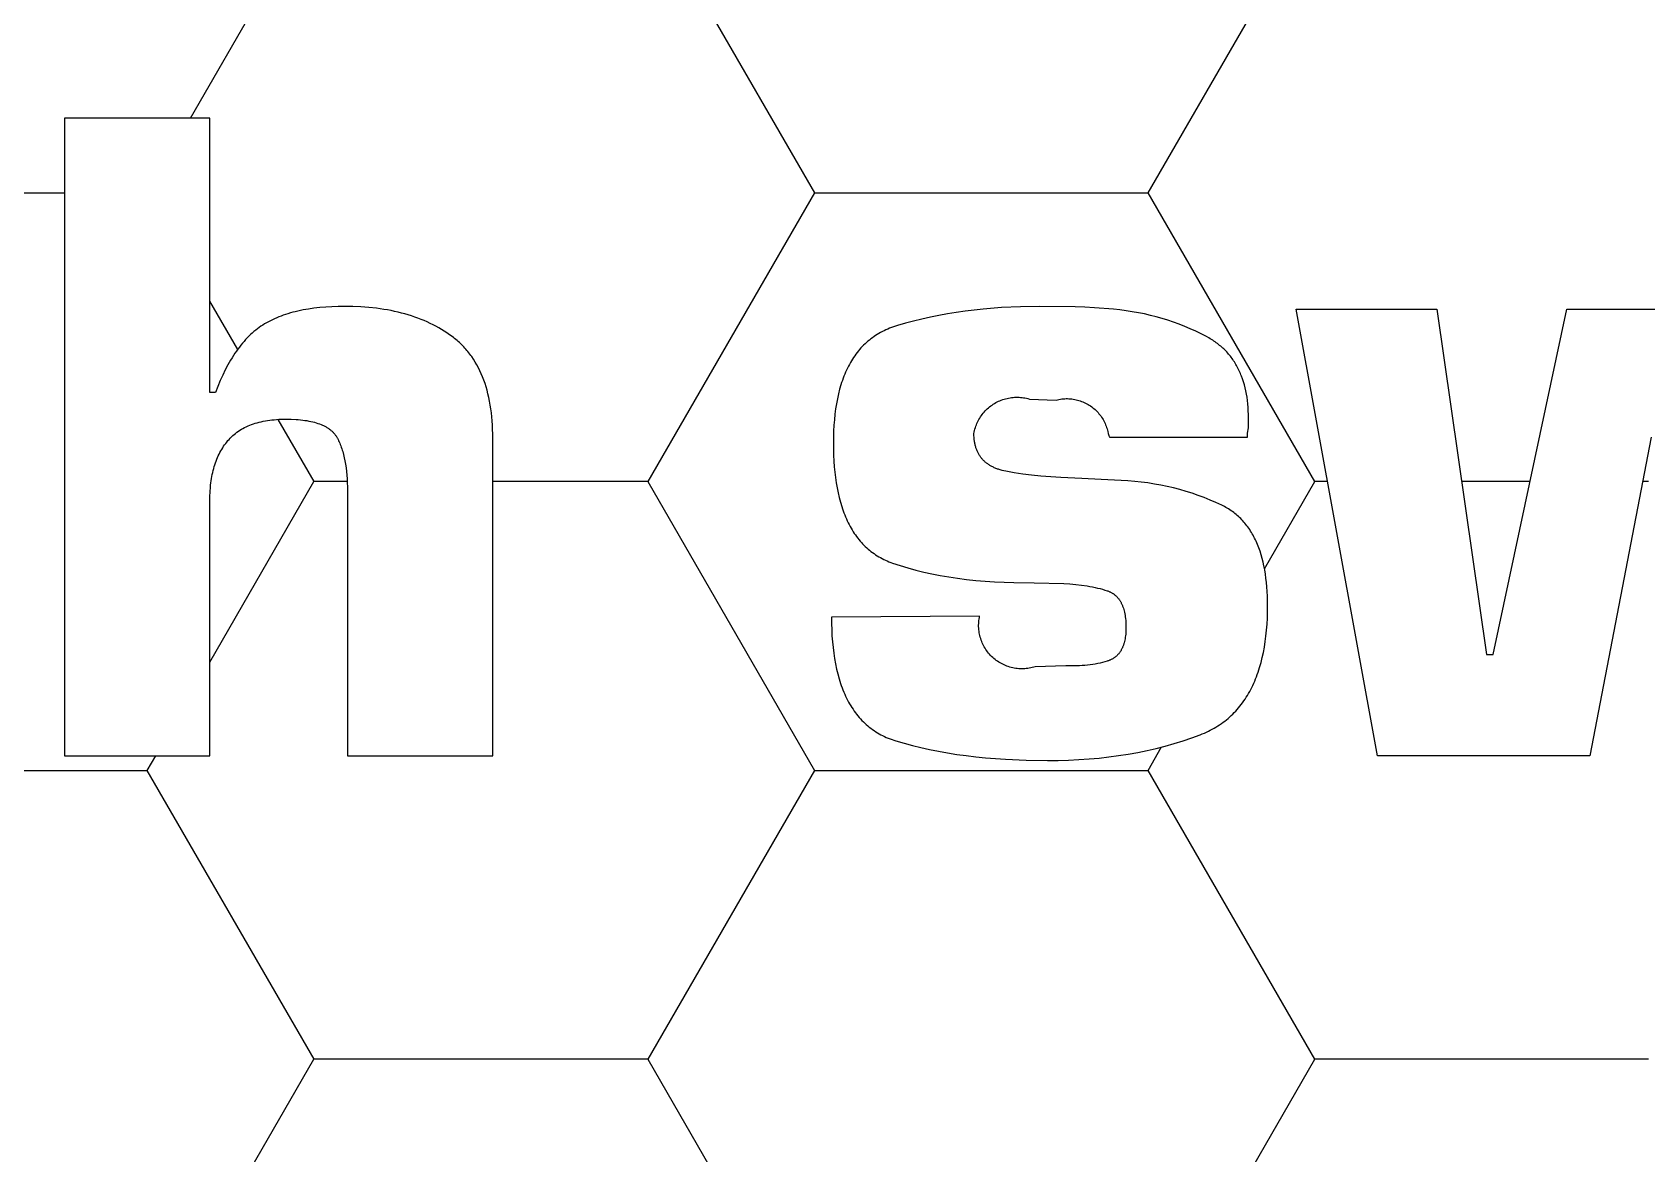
# Model space of a CAD drawing. Header units: millimetres. Extents: x 0 to 80, y 0 to 69.3.
# Drawn here: x 23.88 to 38.4, y 31.23 to 41.33 of the extents above; entities that cross this region are included whole.
import ezdxf

# ---------------------------------------------------------------- set-up
doc = ezdxf.new("R2010")
doc.units = ezdxf.units.MM
doc.header["$MEASUREMENT"] = 0
doc.layers.add('HEX_BACKGROUND', color=3, linetype='CONTINUOUS')
doc.layers.add('TEXT', color=5, linetype='CONTINUOUS')

msp = doc.modelspace()

# ---------------------------------------------------------------- linework, layer by layer
at = {"layer": 'HEX_BACKGROUND'}
for p, q in [((25.298, 40.553), (26.41, 42.48)), ((29.413, 42.48), (30.914, 39.88)), ((33.916, 39.88), (35.417, 42.48)), ((21.907, 39.88), (24.164, 39.88)), ((30.914, 39.88), (29.413, 37.28)), ((30.914, 39.88), (33.916, 39.88)), ((35.417, 37.28), (33.916, 39.88)), ((25.724, 38.47), (25.472, 38.906)), ((26.411, 37.28), (26.087, 37.84)), ((25.472, 35.655), (26.41, 37.28)), ((26.71, 37.28), (26.411, 37.28)), ((29.413, 37.28), (28.02, 37.28)), ((29.413, 37.28), (30.914, 34.68)), ((34.963, 36.494), (35.417, 37.28)), ((35.532, 37.28), (35.417, 37.28)), ((37.354, 37.28), (36.738, 37.28)), ((38.419, 37.28), (38.366, 37.28)), ((33.916, 34.68), (34.038, 34.892)), ((24.909, 34.68), (24.986, 34.813)), ((21.907, 34.68), (24.909, 34.68)), ((26.411, 32.08), (24.91, 34.68)), ((30.914, 34.68), (29.413, 32.08)), ((30.914, 34.68), (33.916, 34.68)), ((35.417, 32.08), (33.916, 34.68)), ((25.785, 30.997), (26.41, 32.08)), ((29.413, 32.08), (26.411, 32.08)), ((29.413, 32.08), (30.914, 29.48)), ((34.671, 30.787), (35.417, 32.08)), ((38.419, 32.08), (35.417, 32.08))]:
    msp.add_line(p, q, dxfattribs=at)
at = {"layer": 'TEXT'}
for p, q in [((25.472, 40.553), (24.164, 40.553)), ((24.164, 40.553), (24.164, 34.813)), ((25.472, 38.083), (25.472, 40.553)), ((26.176, 38.792), (26.155, 38.786)), ((26.198, 38.799), (26.176, 38.792)), ((26.22, 38.805), (26.198, 38.799)), ((26.242, 38.81), (26.22, 38.805)), ((26.265, 38.816), (26.242, 38.81)), ((26.312, 38.826), (26.265, 38.816)), ((26.36, 38.834), (26.312, 38.826)), ((26.41, 38.841), (26.36, 38.834)), ((26.462, 38.847), (26.41, 38.841)), ((26.516, 38.852), (26.462, 38.847)), ((26.571, 38.855), (26.516, 38.852)), ((26.627, 38.857), (26.571, 38.855)), ((26.686, 38.858), (26.627, 38.857)), ((26.76, 38.857), (26.686, 38.858)), ((26.833, 38.854), (26.76, 38.857)), ((26.903, 38.848), (26.833, 38.854)), ((26.972, 38.841), (26.903, 38.848)), ((27.039, 38.831), (26.972, 38.841)), ((27.072, 38.826), (27.039, 38.831)), ((27.104, 38.82), (27.072, 38.826)), ((27.136, 38.813), (27.104, 38.82)), ((27.168, 38.806), (27.136, 38.813)), ((27.198, 38.798), (27.168, 38.806)), ((27.229, 38.79), (27.198, 38.798)), ((27.259, 38.781), (27.229, 38.79)), ((32.111, 38.791), (32.033, 38.776)), ((32.19, 38.803), (32.111, 38.791)), ((32.269, 38.815), (32.19, 38.803)), ((32.35, 38.825), (32.269, 38.815)), ((32.431, 38.834), (32.35, 38.825)), ((32.598, 38.847), (32.431, 38.834)), ((32.768, 38.855), (32.598, 38.847)), ((32.943, 38.858), (32.768, 38.855)), ((33.261, 38.853), (32.943, 38.858)), ((33.347, 38.851), (33.261, 38.853)), ((33.433, 38.846), (33.347, 38.851)), ((33.605, 38.832), (33.433, 38.846)), ((33.662, 38.826), (33.605, 38.832)), ((33.718, 38.819), (33.662, 38.826)), ((33.774, 38.81), (33.718, 38.819)), ((33.829, 38.8), (33.774, 38.81)), ((33.883, 38.79), (33.829, 38.8)), ((33.937, 38.777), (33.883, 38.79)), ((35.981, 34.813), (35.249, 38.832)), ((35.249, 38.832), (36.514, 38.832)), ((36.514, 38.832), (36.962, 35.725)), ((37.022, 35.725), (37.685, 38.832)), ((37.685, 38.832), (39.217, 38.832)), ((25.886, 38.644), (25.87, 38.631)), ((25.901, 38.656), (25.886, 38.644)), ((25.917, 38.668), (25.901, 38.656)), ((25.933, 38.679), (25.917, 38.668)), ((25.95, 38.69), (25.933, 38.679)), ((25.966, 38.7), (25.95, 38.69)), ((25.983, 38.71), (25.966, 38.7)), ((26.001, 38.72), (25.983, 38.71)), ((26.019, 38.729), (26.001, 38.72)), ((26.037, 38.738), (26.019, 38.729)), ((26.056, 38.747), (26.037, 38.738)), ((26.075, 38.755), (26.056, 38.747)), ((26.094, 38.763), (26.075, 38.755)), ((26.114, 38.771), (26.094, 38.763)), ((26.134, 38.778), (26.114, 38.771)), ((26.155, 38.786), (26.134, 38.778)), ((27.289, 38.772), (27.259, 38.781)), ((27.318, 38.762), (27.289, 38.772)), ((27.346, 38.752), (27.318, 38.762)), ((27.374, 38.741), (27.346, 38.752)), ((27.402, 38.73), (27.374, 38.741)), ((27.429, 38.718), (27.402, 38.73)), ((27.456, 38.705), (27.429, 38.718)), ((27.483, 38.692), (27.456, 38.705)), ((27.508, 38.679), (27.483, 38.692)), ((27.534, 38.665), (27.508, 38.679)), ((27.559, 38.65), (27.534, 38.665)), ((27.583, 38.635), (27.559, 38.65)), ((31.557, 38.647), (31.541, 38.639)), ((31.574, 38.654), (31.557, 38.647)), ((31.59, 38.661), (31.574, 38.654)), ((31.607, 38.668), (31.59, 38.661)), ((31.625, 38.674), (31.607, 38.668)), ((31.642, 38.68), (31.625, 38.674)), ((31.66, 38.686), (31.642, 38.68)), ((31.733, 38.706), (31.66, 38.686)), ((31.806, 38.726), (31.733, 38.706)), ((31.881, 38.744), (31.806, 38.726)), ((31.957, 38.761), (31.881, 38.744)), ((32.033, 38.776), (31.957, 38.761)), ((33.99, 38.764), (33.937, 38.777)), ((34.042, 38.749), (33.99, 38.764)), ((34.094, 38.733), (34.042, 38.749)), ((34.145, 38.716), (34.094, 38.733)), ((34.196, 38.698), (34.145, 38.716)), ((34.246, 38.678), (34.196, 38.698)), ((34.295, 38.657), (34.246, 38.678)), ((34.344, 38.635), (34.295, 38.657)), ((25.753, 38.509), (25.739, 38.491)), ((25.767, 38.526), (25.753, 38.509)), ((25.781, 38.543), (25.767, 38.526)), ((25.795, 38.559), (25.781, 38.543)), ((25.81, 38.574), (25.795, 38.559)), ((25.825, 38.589), (25.81, 38.574)), ((25.84, 38.604), (25.825, 38.589)), ((25.855, 38.617), (25.84, 38.604)), ((25.87, 38.631), (25.855, 38.617)), ((27.607, 38.62), (27.583, 38.635)), ((27.631, 38.603), (27.607, 38.62)), ((27.654, 38.587), (27.631, 38.603)), ((27.665, 38.578), (27.654, 38.587)), ((27.676, 38.569), (27.665, 38.578)), ((27.687, 38.56), (27.676, 38.569)), ((27.698, 38.551), (27.687, 38.56)), ((27.709, 38.542), (27.698, 38.551)), ((27.719, 38.533), (27.709, 38.542)), ((27.73, 38.523), (27.719, 38.533)), ((27.74, 38.513), (27.73, 38.523)), ((27.75, 38.503), (27.74, 38.513)), ((27.759, 38.493), (27.75, 38.503)), ((31.356, 38.508), (31.344, 38.496)), ((31.369, 38.52), (31.356, 38.508)), ((31.381, 38.532), (31.369, 38.52)), ((31.395, 38.544), (31.381, 38.532)), ((31.408, 38.555), (31.395, 38.544)), ((31.422, 38.566), (31.408, 38.555)), ((31.436, 38.576), (31.422, 38.566)), ((31.45, 38.586), (31.436, 38.576)), ((31.464, 38.596), (31.45, 38.586)), ((31.479, 38.605), (31.464, 38.596)), ((31.494, 38.614), (31.479, 38.605)), ((31.509, 38.623), (31.494, 38.614)), ((31.525, 38.631), (31.509, 38.623)), ((31.541, 38.639), (31.525, 38.631)), ((34.393, 38.611), (34.344, 38.635)), ((34.44, 38.587), (34.393, 38.611)), ((34.463, 38.574), (34.44, 38.587)), ((34.475, 38.567), (34.463, 38.574)), ((34.486, 38.56), (34.475, 38.567)), ((34.497, 38.553), (34.486, 38.56)), ((34.508, 38.546), (34.497, 38.553)), ((34.518, 38.538), (34.508, 38.546)), ((34.529, 38.531), (34.518, 38.538)), ((34.539, 38.523), (34.529, 38.531)), ((34.549, 38.515), (34.539, 38.523)), ((34.559, 38.507), (34.549, 38.515)), ((34.569, 38.499), (34.559, 38.507)), ((34.578, 38.491), (34.569, 38.499)), ((25.66, 38.374), (25.636, 38.331)), ((25.673, 38.395), (25.66, 38.374)), ((25.686, 38.415), (25.673, 38.395)), ((25.699, 38.435), (25.686, 38.415)), ((25.712, 38.454), (25.699, 38.435)), ((25.725, 38.473), (25.712, 38.454)), ((25.739, 38.491), (25.725, 38.473)), ((27.769, 38.482), (27.759, 38.493)), ((27.778, 38.472), (27.769, 38.482)), ((27.787, 38.461), (27.778, 38.472)), ((27.796, 38.45), (27.787, 38.461)), ((27.805, 38.439), (27.796, 38.45)), ((27.814, 38.428), (27.805, 38.439)), ((27.822, 38.416), (27.814, 38.428)), ((27.831, 38.405), (27.822, 38.416)), ((27.847, 38.381), (27.831, 38.405)), ((27.862, 38.356), (27.847, 38.381)), ((27.877, 38.331), (27.862, 38.356)), ((31.237, 38.351), (31.228, 38.335)), ((31.246, 38.367), (31.237, 38.351)), ((31.256, 38.383), (31.246, 38.367)), ((31.266, 38.398), (31.256, 38.383)), ((31.276, 38.413), (31.266, 38.398)), ((31.287, 38.428), (31.276, 38.413)), ((31.298, 38.442), (31.287, 38.428)), ((31.309, 38.456), (31.298, 38.442)), ((31.32, 38.47), (31.309, 38.456)), ((31.332, 38.483), (31.32, 38.47)), ((31.344, 38.496), (31.332, 38.483)), ((34.588, 38.482), (34.578, 38.491)), ((34.597, 38.474), (34.588, 38.482)), ((34.606, 38.465), (34.597, 38.474)), ((34.615, 38.456), (34.606, 38.465)), ((34.623, 38.447), (34.615, 38.456)), ((34.632, 38.437), (34.623, 38.447)), ((34.64, 38.428), (34.632, 38.437)), ((34.648, 38.418), (34.64, 38.428)), ((34.656, 38.408), (34.648, 38.418)), ((34.663, 38.399), (34.656, 38.408)), ((34.671, 38.388), (34.663, 38.399)), ((34.678, 38.378), (34.671, 38.388)), ((34.685, 38.368), (34.678, 38.378)), ((34.692, 38.357), (34.685, 38.368)), ((34.699, 38.346), (34.692, 38.357)), ((25.589, 38.238), (25.566, 38.189)), ((25.612, 38.286), (25.589, 38.238)), ((25.636, 38.331), (25.612, 38.286)), ((27.891, 38.305), (27.877, 38.331)), ((27.904, 38.278), (27.891, 38.305)), ((27.916, 38.25), (27.904, 38.278)), ((27.928, 38.222), (27.916, 38.25)), ((27.939, 38.193), (27.928, 38.222)), ((31.172, 38.211), (31.165, 38.191)), ((31.179, 38.229), (31.172, 38.211)), ((31.186, 38.248), (31.179, 38.229)), ((31.194, 38.266), (31.186, 38.248)), ((31.202, 38.284), (31.194, 38.266)), ((31.21, 38.301), (31.202, 38.284)), ((31.219, 38.318), (31.21, 38.301)), ((31.228, 38.335), (31.219, 38.318)), ((34.706, 38.335), (34.699, 38.346)), ((34.712, 38.324), (34.706, 38.335)), ((34.718, 38.313), (34.712, 38.324)), ((34.724, 38.302), (34.718, 38.313)), ((34.73, 38.29), (34.724, 38.302)), ((34.736, 38.278), (34.73, 38.29)), ((34.741, 38.266), (34.736, 38.278)), ((34.746, 38.254), (34.741, 38.266)), ((34.751, 38.242), (34.746, 38.254)), ((34.756, 38.23), (34.751, 38.242)), ((34.766, 38.204), (34.756, 38.23)), ((25.524, 38.083), (25.472, 38.083)), ((25.545, 38.137), (25.524, 38.083)), ((25.566, 38.189), (25.545, 38.137)), ((27.95, 38.163), (27.939, 38.193)), ((27.959, 38.133), (27.95, 38.163)), ((27.968, 38.102), (27.959, 38.133)), ((27.976, 38.07), (27.968, 38.102)), ((27.984, 38.037), (27.976, 38.07)), ((31.129, 38.069), (31.12, 38.026)), ((31.14, 38.111), (31.129, 38.069)), ((31.152, 38.152), (31.14, 38.111)), ((31.158, 38.172), (31.152, 38.152)), ((31.165, 38.191), (31.158, 38.172)), ((34.774, 38.179), (34.766, 38.204)), ((34.782, 38.152), (34.774, 38.179)), ((34.789, 38.125), (34.782, 38.152)), ((34.795, 38.097), (34.789, 38.125)), ((34.801, 38.068), (34.795, 38.097)), ((34.806, 38.039), (34.801, 38.068)), ((27.991, 38.004), (27.984, 38.037)), ((27.997, 37.969), (27.991, 38.004)), ((28.002, 37.935), (27.997, 37.969)), ((28.007, 37.899), (28.002, 37.935)), ((31.104, 37.934), (31.098, 37.887)), ((31.111, 37.981), (31.104, 37.934)), ((31.12, 38.026), (31.111, 37.981)), ((32.441, 37.906), (32.45, 37.916)), ((32.45, 37.916), (32.46, 37.926)), ((32.46, 37.926), (32.469, 37.935)), ((32.469, 37.935), (32.479, 37.944)), ((32.479, 37.944), (32.49, 37.953)), ((32.49, 37.953), (32.501, 37.961)), ((32.501, 37.961), (32.512, 37.969)), ((32.512, 37.969), (32.523, 37.977)), ((32.523, 37.977), (32.534, 37.984)), ((32.534, 37.984), (32.546, 37.991)), ((32.546, 37.991), (32.558, 37.997)), ((32.558, 37.997), (32.57, 38.003)), ((32.57, 38.003), (32.583, 38.008)), ((32.583, 38.008), (32.595, 38.014)), ((32.595, 38.014), (32.608, 38.018)), ((32.608, 38.018), (32.621, 38.022)), ((32.621, 38.022), (32.634, 38.026)), ((32.634, 38.026), (32.647, 38.029)), ((32.647, 38.029), (32.66, 38.032)), ((32.66, 38.032), (32.674, 38.035)), ((32.674, 38.035), (32.687, 38.036)), ((32.687, 38.036), (32.701, 38.038)), ((32.701, 38.038), (32.714, 38.039)), ((32.714, 38.039), (32.728, 38.039)), ((32.728, 38.039), (32.741, 38.039)), ((32.741, 38.039), (32.755, 38.039)), ((32.755, 38.039), (32.768, 38.038)), ((32.768, 38.038), (32.782, 38.037)), ((32.782, 38.037), (32.795, 38.035)), ((32.795, 38.035), (32.808, 38.033)), ((32.808, 38.033), (32.822, 38.03)), ((32.822, 38.03), (32.835, 38.027)), ((32.835, 38.027), (32.848, 38.023)), ((32.848, 38.023), (33.089, 38.014)), ((33.089, 38.014), (33.102, 38.017)), ((33.102, 38.017), (33.114, 38.02)), ((33.114, 38.02), (33.127, 38.022)), ((33.127, 38.022), (33.14, 38.024)), ((33.14, 38.024), (33.153, 38.025)), ((33.153, 38.025), (33.166, 38.026)), ((33.166, 38.026), (33.178, 38.027)), ((33.178, 38.027), (33.191, 38.027)), ((33.191, 38.027), (33.204, 38.026)), ((33.204, 38.026), (33.217, 38.025)), ((33.217, 38.025), (33.23, 38.024)), ((33.23, 38.024), (33.243, 38.022)), ((33.243, 38.022), (33.256, 38.02)), ((33.256, 38.02), (33.268, 38.017)), ((33.268, 38.017), (33.281, 38.014)), ((33.281, 38.014), (33.293, 38.011)), ((33.293, 38.011), (33.306, 38.007)), ((33.306, 38.007), (33.318, 38.002)), ((33.318, 38.002), (33.33, 37.998)), ((33.33, 37.998), (33.342, 37.992)), ((33.342, 37.992), (33.353, 37.987)), ((33.353, 37.987), (33.365, 37.981)), ((33.365, 37.981), (33.376, 37.975)), ((33.376, 37.975), (33.387, 37.968)), ((33.387, 37.968), (33.398, 37.961)), ((33.398, 37.961), (33.409, 37.953)), ((33.409, 37.953), (33.419, 37.945)), ((33.419, 37.945), (33.429, 37.937)), ((33.429, 37.937), (33.439, 37.929)), ((33.439, 37.929), (33.448, 37.92)), ((33.448, 37.92), (33.457, 37.911)), ((34.81, 38.009), (34.806, 38.039)), ((34.813, 37.979), (34.81, 38.009)), ((34.816, 37.948), (34.813, 37.979)), ((34.817, 37.916), (34.816, 37.948)), ((34.818, 37.884), (34.817, 37.916)), ((25.786, 37.767), (25.801, 37.774)), ((25.801, 37.774), (25.817, 37.781)), ((25.817, 37.781), (25.832, 37.788)), ((25.832, 37.788), (25.849, 37.794)), ((25.849, 37.794), (25.865, 37.8)), ((25.865, 37.8), (25.882, 37.805)), ((25.882, 37.805), (25.9, 37.81)), ((25.9, 37.81), (25.917, 37.815)), ((25.917, 37.815), (25.936, 37.819)), ((25.936, 37.819), (25.954, 37.823)), ((25.954, 37.823), (25.973, 37.827)), ((25.973, 37.827), (25.992, 37.83)), ((25.992, 37.83), (26.012, 37.833)), ((26.012, 37.833), (26.032, 37.835)), ((26.032, 37.835), (26.053, 37.837)), ((26.053, 37.837), (26.073, 37.839)), ((26.073, 37.839), (26.095, 37.841)), ((26.095, 37.841), (26.116, 37.841)), ((26.116, 37.841), (26.161, 37.842)), ((26.161, 37.842), (26.206, 37.842)), ((26.206, 37.842), (26.249, 37.84)), ((26.249, 37.84), (26.269, 37.838)), ((26.269, 37.838), (26.29, 37.836)), ((26.29, 37.836), (26.309, 37.834)), ((26.309, 37.834), (26.328, 37.831)), ((26.328, 37.831), (26.347, 37.829)), ((26.347, 37.829), (26.365, 37.825)), ((26.365, 37.825), (26.382, 37.822)), ((26.382, 37.822), (26.399, 37.818)), ((26.399, 37.818), (26.415, 37.814)), ((26.415, 37.814), (26.431, 37.809)), ((26.431, 37.809), (26.446, 37.804)), ((26.446, 37.804), (26.461, 37.799)), ((26.461, 37.799), (26.475, 37.794)), ((26.475, 37.794), (26.482, 37.791)), ((26.482, 37.791), (26.488, 37.788)), ((26.488, 37.788), (26.495, 37.785)), ((26.495, 37.785), (26.502, 37.782)), ((26.502, 37.782), (26.508, 37.778)), ((26.508, 37.778), (26.514, 37.775)), ((26.514, 37.775), (26.52, 37.772)), ((26.52, 37.772), (26.526, 37.768)), ((28.011, 37.863), (28.007, 37.899)), ((28.014, 37.826), (28.011, 37.863)), ((28.016, 37.788), (28.014, 37.826)), ((28.018, 37.749), (28.016, 37.788)), ((31.089, 37.787), (31.086, 37.735)), ((31.093, 37.837), (31.089, 37.787)), ((31.098, 37.887), (31.093, 37.837)), ((32.362, 37.766), (32.366, 37.779)), ((32.366, 37.779), (32.371, 37.791)), ((32.371, 37.791), (32.376, 37.804)), ((32.376, 37.804), (32.381, 37.816)), ((32.381, 37.816), (32.387, 37.828)), ((32.387, 37.828), (32.394, 37.84)), ((32.394, 37.84), (32.401, 37.852)), ((32.401, 37.852), (32.408, 37.863)), ((32.408, 37.863), (32.416, 37.874)), ((32.416, 37.874), (32.424, 37.885)), ((32.424, 37.885), (32.432, 37.896)), ((32.432, 37.896), (32.441, 37.906)), ((33.457, 37.911), (33.466, 37.901)), ((33.466, 37.901), (33.474, 37.891)), ((33.474, 37.891), (33.483, 37.881)), ((33.483, 37.881), (33.49, 37.871)), ((33.49, 37.871), (33.498, 37.86)), ((33.498, 37.86), (33.505, 37.849)), ((33.505, 37.849), (33.512, 37.838)), ((33.512, 37.838), (33.518, 37.827)), ((33.518, 37.827), (33.524, 37.816)), ((33.524, 37.816), (33.529, 37.804)), ((33.529, 37.804), (33.534, 37.792)), ((33.534, 37.792), (33.539, 37.78)), ((33.539, 37.78), (33.543, 37.768)), ((34.819, 37.851), (34.818, 37.884)), ((34.819, 37.765), (34.819, 37.851)), ((25.616, 37.624), (25.626, 37.636)), ((25.626, 37.636), (25.636, 37.649)), ((25.636, 37.649), (25.646, 37.66)), ((25.646, 37.66), (25.657, 37.672)), ((25.657, 37.672), (25.668, 37.683)), ((25.668, 37.683), (25.68, 37.694)), ((25.68, 37.694), (25.692, 37.704)), ((25.692, 37.704), (25.704, 37.714)), ((25.704, 37.714), (25.717, 37.724)), ((25.717, 37.724), (25.73, 37.733)), ((25.73, 37.733), (25.743, 37.742)), ((25.743, 37.742), (25.757, 37.751)), ((25.757, 37.751), (25.771, 37.759)), ((25.771, 37.759), (25.786, 37.767)), ((26.526, 37.768), (26.532, 37.765)), ((26.532, 37.765), (26.537, 37.761)), ((26.537, 37.761), (26.543, 37.757)), ((26.543, 37.757), (26.548, 37.753)), ((26.548, 37.753), (26.553, 37.749)), ((26.553, 37.749), (26.558, 37.745)), ((26.558, 37.745), (26.563, 37.741)), ((26.563, 37.741), (26.568, 37.737)), ((26.568, 37.737), (26.573, 37.733)), ((26.573, 37.733), (26.577, 37.729)), ((26.577, 37.729), (26.582, 37.724)), ((26.582, 37.724), (26.586, 37.72)), ((26.586, 37.72), (26.59, 37.715)), ((26.59, 37.715), (26.594, 37.71)), ((26.594, 37.71), (26.598, 37.706)), ((26.598, 37.706), (26.602, 37.701)), ((26.602, 37.701), (26.605, 37.696)), ((26.605, 37.696), (26.609, 37.691)), ((26.609, 37.691), (26.612, 37.686)), ((26.612, 37.686), (26.615, 37.681)), ((26.615, 37.681), (26.618, 37.675)), ((26.618, 37.675), (26.621, 37.67)), ((26.621, 37.67), (26.627, 37.659)), ((26.627, 37.659), (26.632, 37.648)), ((26.632, 37.648), (26.637, 37.637)), ((26.637, 37.637), (26.642, 37.625)), ((26.642, 37.625), (26.647, 37.613)), ((28.019, 37.71), (28.018, 37.749)), ((28.02, 37.67), (28.019, 37.71)), ((28.02, 34.813), (28.02, 37.67)), ((31.086, 37.735), (31.084, 37.682)), ((31.084, 37.682), (31.084, 37.627)), ((31.084, 37.627), (31.084, 37.572)), ((32.349, 37.713), (32.351, 37.726)), ((32.349, 37.696), (32.349, 37.713)), ((32.35, 37.678), (32.349, 37.696)), ((32.351, 37.67), (32.35, 37.678)), ((32.351, 37.726), (32.354, 37.74)), ((32.351, 37.662), (32.351, 37.67)), ((32.352, 37.654), (32.351, 37.662)), ((32.353, 37.646), (32.352, 37.654)), ((32.354, 37.638), (32.353, 37.646)), ((32.354, 37.74), (32.358, 37.753)), ((32.356, 37.63), (32.354, 37.638)), ((32.357, 37.622), (32.356, 37.63)), ((32.358, 37.753), (32.362, 37.766)), ((33.543, 37.768), (33.547, 37.755)), ((33.547, 37.755), (33.551, 37.743)), ((33.551, 37.743), (33.554, 37.73)), ((33.554, 37.73), (33.558, 37.713)), ((33.558, 37.713), (33.562, 37.696)), ((33.562, 37.696), (33.567, 37.683)), ((33.567, 37.683), (33.571, 37.679)), ((33.571, 37.679), (34.81, 37.679)), ((34.81, 37.717), (34.819, 37.765)), ((34.81, 37.679), (34.81, 37.717)), ((38.442, 37.679), (37.891, 34.813)), ((25.53, 37.465), (25.536, 37.481)), ((25.536, 37.481), (25.543, 37.497)), ((25.543, 37.497), (25.549, 37.512)), ((25.549, 37.512), (25.557, 37.527)), ((25.557, 37.527), (25.564, 37.542)), ((25.564, 37.542), (25.572, 37.556)), ((25.572, 37.556), (25.58, 37.57)), ((25.58, 37.57), (25.589, 37.584)), ((25.589, 37.584), (25.597, 37.598)), ((25.597, 37.598), (25.606, 37.611)), ((25.606, 37.611), (25.616, 37.624)), ((26.647, 37.613), (26.652, 37.601)), ((26.652, 37.601), (26.656, 37.589)), ((26.656, 37.589), (26.661, 37.576)), ((26.661, 37.576), (26.665, 37.563)), ((26.665, 37.563), (26.669, 37.55)), ((26.669, 37.55), (26.676, 37.523)), ((26.676, 37.523), (26.683, 37.495)), ((26.683, 37.495), (26.689, 37.466)), ((31.084, 37.572), (31.086, 37.518)), ((31.086, 37.518), (31.088, 37.465)), ((32.359, 37.615), (32.357, 37.622)), ((32.361, 37.607), (32.359, 37.615)), ((32.363, 37.6), (32.361, 37.607)), ((32.365, 37.593), (32.363, 37.6)), ((32.367, 37.585), (32.365, 37.593)), ((32.369, 37.578), (32.367, 37.585)), ((32.372, 37.571), (32.369, 37.578)), ((32.374, 37.565), (32.372, 37.571)), ((32.377, 37.558), (32.374, 37.565)), ((32.38, 37.551), (32.377, 37.558)), ((32.383, 37.545), (32.38, 37.551)), ((32.386, 37.538), (32.383, 37.545)), ((32.389, 37.532), (32.386, 37.538)), ((32.393, 37.526), (32.389, 37.532)), ((32.396, 37.52), (32.393, 37.526)), ((32.4, 37.514), (32.396, 37.52)), ((32.404, 37.508), (32.4, 37.514)), ((32.408, 37.503), (32.404, 37.508)), ((32.412, 37.497), (32.408, 37.503)), ((32.416, 37.491), (32.412, 37.497)), ((32.421, 37.486), (32.416, 37.491)), ((32.425, 37.481), (32.421, 37.486)), ((32.43, 37.476), (32.425, 37.481)), ((25.491, 37.326), (25.495, 37.344)), ((25.495, 37.344), (25.499, 37.362)), ((25.499, 37.362), (25.503, 37.38)), ((25.503, 37.38), (25.508, 37.398)), ((25.508, 37.398), (25.513, 37.415)), ((25.513, 37.415), (25.518, 37.432)), ((25.518, 37.432), (25.524, 37.449)), ((25.524, 37.449), (25.53, 37.465)), ((26.689, 37.466), (26.694, 37.436)), ((26.694, 37.436), (26.699, 37.404)), ((26.699, 37.404), (26.703, 37.372)), ((26.703, 37.372), (26.706, 37.339)), ((26.706, 37.339), (26.708, 37.305)), ((31.088, 37.465), (31.092, 37.414)), ((31.092, 37.414), (31.097, 37.365)), ((31.097, 37.365), (31.102, 37.316)), ((32.435, 37.471), (32.43, 37.476)), ((32.44, 37.466), (32.435, 37.471)), ((32.445, 37.461), (32.44, 37.466)), ((32.45, 37.456), (32.445, 37.461)), ((32.456, 37.452), (32.45, 37.456)), ((32.461, 37.447), (32.456, 37.452)), ((32.467, 37.443), (32.461, 37.447)), ((32.473, 37.439), (32.467, 37.443)), ((32.479, 37.434), (32.473, 37.439)), ((32.485, 37.43), (32.479, 37.434)), ((32.491, 37.426), (32.485, 37.43)), ((32.498, 37.423), (32.491, 37.426)), ((32.504, 37.419), (32.498, 37.423)), ((32.511, 37.415), (32.504, 37.419)), ((32.518, 37.412), (32.511, 37.415)), ((32.525, 37.409), (32.518, 37.412)), ((32.532, 37.405), (32.525, 37.409)), ((32.539, 37.402), (32.532, 37.405)), ((32.546, 37.399), (32.539, 37.402)), ((32.554, 37.396), (32.546, 37.399)), ((32.562, 37.393), (32.554, 37.396)), ((32.57, 37.391), (32.562, 37.393)), ((32.577, 37.388), (32.57, 37.391)), ((32.586, 37.386), (32.577, 37.388)), ((32.602, 37.381), (32.586, 37.386)), ((32.619, 37.377), (32.602, 37.381)), ((32.637, 37.373), (32.619, 37.377)), ((32.711, 37.36), (32.637, 37.373)), ((32.788, 37.348), (32.711, 37.36)), ((32.868, 37.338), (32.788, 37.348)), ((32.952, 37.329), (32.868, 37.338)), ((25.475, 37.188), (25.478, 37.229)), ((25.478, 37.229), (25.48, 37.249)), ((25.48, 37.249), (25.482, 37.269)), ((25.482, 37.269), (25.485, 37.288)), ((25.485, 37.288), (25.488, 37.307)), ((25.488, 37.307), (25.491, 37.326)), ((26.708, 37.305), (26.71, 37.27)), ((26.71, 37.27), (26.711, 37.234)), ((26.711, 37.234), (26.711, 37.197)), ((26.711, 37.197), (26.711, 34.813)), ((31.102, 37.316), (31.109, 37.269)), ((31.109, 37.269), (31.117, 37.224)), ((31.117, 37.224), (31.126, 37.18)), ((33.04, 37.322), (32.952, 37.329)), ((33.13, 37.316), (33.04, 37.322)), ((33.321, 37.309), (33.13, 37.316)), ((33.493, 37.3), (33.321, 37.309)), ((33.674, 37.291), (33.493, 37.3)), ((33.735, 37.287), (33.674, 37.291)), ((33.796, 37.282), (33.735, 37.287)), ((33.855, 37.276), (33.796, 37.282)), ((33.915, 37.268), (33.855, 37.276)), ((33.973, 37.258), (33.915, 37.268)), ((34.031, 37.248), (33.973, 37.258)), ((34.089, 37.236), (34.031, 37.248)), ((34.145, 37.223), (34.089, 37.236)), ((34.202, 37.208), (34.145, 37.223)), ((34.257, 37.192), (34.202, 37.208)), ((34.312, 37.175), (34.257, 37.192)), ((25.472, 37.102), (25.473, 37.146)), ((25.472, 34.813), (25.472, 37.102)), ((25.473, 37.146), (25.475, 37.188)), ((31.126, 37.18), (31.136, 37.137)), ((31.136, 37.137), (31.147, 37.096)), ((31.147, 37.096), (31.159, 37.056)), ((31.159, 37.056), (31.165, 37.036)), ((34.366, 37.156), (34.312, 37.175)), ((34.42, 37.136), (34.366, 37.156)), ((34.473, 37.114), (34.42, 37.136)), ((34.526, 37.092), (34.473, 37.114)), ((34.578, 37.068), (34.526, 37.092)), ((34.591, 37.061), (34.578, 37.068)), ((34.603, 37.055), (34.591, 37.061)), ((34.616, 37.048), (34.603, 37.055)), ((34.628, 37.041), (34.616, 37.048)), ((31.165, 37.036), (31.172, 37.017)), ((31.172, 37.017), (31.179, 36.998)), ((31.179, 36.998), (31.186, 36.98)), ((31.186, 36.98), (31.193, 36.962)), ((31.193, 36.962), (31.201, 36.944)), ((31.201, 36.944), (31.209, 36.927)), ((31.209, 36.927), (31.217, 36.909)), ((31.217, 36.909), (31.225, 36.893)), ((34.64, 37.034), (34.628, 37.041)), ((34.652, 37.026), (34.64, 37.034)), ((34.663, 37.018), (34.652, 37.026)), ((34.675, 37.01), (34.663, 37.018)), ((34.686, 37.002), (34.675, 37.01)), ((34.697, 36.993), (34.686, 37.002)), ((34.708, 36.985), (34.697, 36.993)), ((34.718, 36.976), (34.708, 36.985)), ((34.729, 36.966), (34.718, 36.976)), ((34.739, 36.957), (34.729, 36.966)), ((34.749, 36.947), (34.739, 36.957)), ((34.759, 36.937), (34.749, 36.947)), ((34.768, 36.927), (34.759, 36.937)), ((34.778, 36.916), (34.768, 36.927)), ((34.787, 36.905), (34.778, 36.916)), ((34.796, 36.894), (34.787, 36.905)), ((31.225, 36.893), (31.234, 36.876)), ((31.234, 36.876), (31.243, 36.86)), ((31.243, 36.86), (31.252, 36.845)), ((31.252, 36.845), (31.262, 36.829)), ((31.262, 36.829), (31.272, 36.814)), ((31.272, 36.814), (31.282, 36.8)), ((31.282, 36.8), (31.292, 36.786)), ((31.292, 36.786), (31.303, 36.772)), ((31.303, 36.772), (31.313, 36.758)), ((31.313, 36.758), (31.324, 36.745)), ((34.804, 36.883), (34.796, 36.894)), ((34.813, 36.872), (34.804, 36.883)), ((34.821, 36.86), (34.813, 36.872)), ((34.83, 36.848), (34.821, 36.86)), ((34.838, 36.835), (34.83, 36.848)), ((34.845, 36.823), (34.838, 36.835)), ((34.853, 36.81), (34.845, 36.823)), ((34.86, 36.797), (34.853, 36.81)), ((34.867, 36.784), (34.86, 36.797)), ((34.874, 36.77), (34.867, 36.784)), ((34.881, 36.757), (34.874, 36.77)), ((34.888, 36.743), (34.881, 36.757)), ((31.324, 36.745), (31.336, 36.732)), ((31.336, 36.732), (31.347, 36.719)), ((31.347, 36.719), (31.359, 36.707)), ((31.359, 36.707), (31.371, 36.695)), ((31.371, 36.695), (31.384, 36.684)), ((31.384, 36.684), (31.396, 36.673)), ((31.396, 36.673), (31.409, 36.662)), ((31.409, 36.662), (31.422, 36.651)), ((31.422, 36.651), (31.436, 36.641)), ((31.436, 36.641), (31.45, 36.632)), ((31.45, 36.632), (31.463, 36.622)), ((31.463, 36.622), (31.478, 36.613)), ((31.478, 36.613), (31.492, 36.604)), ((34.894, 36.728), (34.888, 36.743)), ((34.9, 36.714), (34.894, 36.728)), ((34.912, 36.684), (34.9, 36.714)), ((34.923, 36.654), (34.912, 36.684)), ((34.933, 36.622), (34.923, 36.654)), ((34.942, 36.589), (34.933, 36.622)), ((31.492, 36.604), (31.507, 36.596)), ((31.507, 36.596), (31.522, 36.588)), ((31.522, 36.588), (31.537, 36.58)), ((31.537, 36.58), (31.553, 36.573)), ((31.553, 36.573), (31.568, 36.566)), ((31.568, 36.566), (31.584, 36.559)), ((31.584, 36.559), (31.601, 36.553)), ((31.601, 36.553), (31.617, 36.547)), ((31.617, 36.547), (31.685, 36.525)), ((31.685, 36.525), (31.754, 36.504)), ((31.754, 36.504), (31.825, 36.484)), ((31.825, 36.484), (31.897, 36.466)), ((31.897, 36.466), (31.971, 36.45)), ((34.951, 36.555), (34.942, 36.589)), ((34.958, 36.521), (34.951, 36.555)), ((34.965, 36.485), (34.958, 36.521)), ((34.971, 36.448), (34.965, 36.485)), ((31.971, 36.45), (32.046, 36.435)), ((32.046, 36.435), (32.124, 36.422)), ((32.124, 36.422), (32.202, 36.41)), ((32.202, 36.41), (32.283, 36.4)), ((32.283, 36.4), (32.365, 36.391)), ((32.365, 36.391), (32.449, 36.384)), ((32.449, 36.384), (32.534, 36.378)), ((32.534, 36.378), (32.621, 36.374)), ((32.621, 36.374), (32.709, 36.371)), ((32.709, 36.371), (32.891, 36.37)), ((32.891, 36.37), (33.158, 36.362)), ((33.158, 36.362), (33.213, 36.359)), ((33.213, 36.359), (33.266, 36.355)), ((33.266, 36.355), (33.318, 36.349)), ((33.318, 36.349), (33.368, 36.341)), ((33.368, 36.341), (33.392, 36.337)), ((33.392, 36.337), (33.416, 36.333)), ((33.416, 36.333), (33.439, 36.328)), ((33.439, 36.328), (33.462, 36.322)), ((33.462, 36.322), (33.484, 36.317)), ((34.976, 36.411), (34.971, 36.448)), ((34.981, 36.372), (34.976, 36.411)), ((34.985, 36.332), (34.981, 36.372)), ((34.987, 36.292), (34.985, 36.332)), ((33.484, 36.317), (33.507, 36.311)), ((33.507, 36.311), (33.528, 36.304)), ((33.528, 36.304), (33.549, 36.297)), ((33.549, 36.297), (33.555, 36.296)), ((33.555, 36.296), (33.56, 36.294)), ((33.56, 36.294), (33.565, 36.292)), ((33.565, 36.292), (33.57, 36.289)), ((33.57, 36.289), (33.575, 36.287)), ((33.575, 36.287), (33.579, 36.285)), ((33.579, 36.285), (33.584, 36.282)), ((33.584, 36.282), (33.589, 36.28)), ((33.589, 36.28), (33.593, 36.277)), ((33.593, 36.277), (33.598, 36.274)), ((33.598, 36.274), (33.602, 36.272)), ((33.602, 36.272), (33.606, 36.269)), ((33.606, 36.269), (33.611, 36.266)), ((33.611, 36.266), (33.615, 36.262)), ((33.615, 36.262), (33.619, 36.259)), ((33.619, 36.259), (33.623, 36.256)), ((33.623, 36.256), (33.627, 36.252)), ((33.627, 36.252), (33.631, 36.248)), ((33.631, 36.248), (33.634, 36.245)), ((33.634, 36.245), (33.638, 36.241)), ((33.638, 36.241), (33.641, 36.237)), ((33.641, 36.237), (33.645, 36.233)), ((33.645, 36.233), (33.648, 36.229)), ((33.648, 36.229), (33.652, 36.225)), ((33.652, 36.225), (33.655, 36.22)), ((33.655, 36.22), (33.658, 36.216)), ((33.658, 36.216), (33.661, 36.211)), ((33.661, 36.211), (33.664, 36.206)), ((33.664, 36.206), (33.667, 36.202)), ((33.667, 36.202), (33.67, 36.197)), ((33.67, 36.197), (33.673, 36.192)), ((33.673, 36.192), (33.675, 36.187)), ((33.675, 36.187), (33.678, 36.181)), ((33.678, 36.181), (33.68, 36.176)), ((33.68, 36.176), (33.683, 36.171)), ((34.989, 36.25), (34.987, 36.292)), ((34.991, 36.208), (34.989, 36.25)), ((34.991, 36.164), (34.991, 36.208)), ((32.4, 36.069), (31.066, 36.061)), ((31.066, 36.061), (31.067, 36.003)), ((32.392, 36.015), (32.394, 36.029)), ((32.394, 36.029), (32.395, 36.042)), ((32.395, 36.042), (32.398, 36.056)), ((32.398, 36.056), (32.4, 36.069)), ((33.683, 36.171), (33.685, 36.165)), ((33.685, 36.165), (33.687, 36.159)), ((33.687, 36.159), (33.69, 36.154)), ((33.69, 36.154), (33.692, 36.148)), ((33.692, 36.148), (33.694, 36.142)), ((33.694, 36.142), (33.697, 36.129)), ((33.697, 36.129), (33.701, 36.117)), ((33.701, 36.117), (33.704, 36.104)), ((33.704, 36.104), (33.707, 36.09)), ((33.707, 36.09), (33.709, 36.076)), ((33.709, 36.076), (33.711, 36.062)), ((33.711, 36.062), (33.713, 36.047)), ((33.713, 36.047), (33.715, 36.031)), ((33.715, 36.031), (33.716, 36.016)), ((34.986, 35.996), (34.989, 36.05)), ((34.989, 36.05), (34.99, 36.107)), ((34.99, 36.107), (34.991, 36.164)), ((31.067, 36.003), (31.069, 35.946)), ((31.069, 35.946), (31.071, 35.891)), ((31.071, 35.891), (31.075, 35.838)), ((32.391, 35.988), (32.392, 36.002)), ((32.391, 35.975), (32.391, 35.988)), ((32.392, 35.961), (32.391, 35.975)), ((32.392, 36.002), (32.392, 36.015)), ((32.393, 35.947), (32.392, 35.961)), ((32.395, 35.934), (32.393, 35.947)), ((32.397, 35.92), (32.395, 35.934)), ((32.399, 35.907), (32.397, 35.92)), ((32.402, 35.894), (32.399, 35.907)), ((32.406, 35.88), (32.402, 35.894)), ((33.713, 35.893), (33.711, 35.879)), ((33.715, 35.907), (33.713, 35.893)), ((33.716, 35.921), (33.715, 35.907)), ((33.716, 36.016), (33.717, 36)), ((33.717, 35.936), (33.716, 35.921)), ((33.717, 36), (33.717, 35.983)), ((33.717, 35.983), (33.717, 35.966)), ((33.717, 35.966), (33.717, 35.951)), ((33.717, 35.951), (33.717, 35.936)), ((34.97, 35.84), (34.976, 35.89)), ((34.976, 35.89), (34.982, 35.942)), ((34.982, 35.942), (34.986, 35.996)), ((31.075, 35.838), (31.081, 35.786)), ((31.081, 35.786), (31.087, 35.736)), ((32.41, 35.867), (32.406, 35.88)), ((32.414, 35.854), (32.41, 35.867)), ((32.419, 35.842), (32.414, 35.854)), ((32.424, 35.829), (32.419, 35.842)), ((32.43, 35.817), (32.424, 35.829)), ((32.436, 35.805), (32.43, 35.817)), ((32.442, 35.793), (32.436, 35.805)), ((32.449, 35.781), (32.442, 35.793)), ((32.456, 35.769), (32.449, 35.781)), ((32.464, 35.758), (32.456, 35.769)), ((32.472, 35.747), (32.464, 35.758)), ((32.481, 35.737), (32.472, 35.747)), ((32.49, 35.726), (32.481, 35.737)), ((33.658, 35.739), (33.655, 35.735)), ((33.661, 35.744), (33.658, 35.739)), ((33.664, 35.748), (33.661, 35.744)), ((33.667, 35.752), (33.664, 35.748)), ((33.67, 35.757), (33.667, 35.752)), ((33.673, 35.761), (33.67, 35.757)), ((33.675, 35.766), (33.673, 35.761)), ((33.678, 35.771), (33.675, 35.766)), ((33.68, 35.775), (33.678, 35.771)), ((33.683, 35.78), (33.68, 35.775)), ((33.685, 35.785), (33.683, 35.78)), ((33.687, 35.791), (33.685, 35.785)), ((33.69, 35.796), (33.687, 35.791)), ((33.692, 35.801), (33.69, 35.796)), ((33.694, 35.807), (33.692, 35.801)), ((33.696, 35.812), (33.694, 35.807)), ((33.697, 35.818), (33.696, 35.812)), ((33.699, 35.823), (33.697, 35.818)), ((33.701, 35.829), (33.699, 35.823)), ((33.704, 35.841), (33.701, 35.829)), ((33.707, 35.854), (33.704, 35.841)), ((33.709, 35.866), (33.707, 35.854)), ((33.711, 35.879), (33.709, 35.866)), ((34.943, 35.696), (34.953, 35.743)), ((34.953, 35.743), (34.962, 35.791)), ((34.962, 35.791), (34.97, 35.84)), ((31.087, 35.736), (31.094, 35.687)), ((31.094, 35.687), (31.103, 35.639)), ((31.103, 35.639), (31.112, 35.593)), ((31.112, 35.593), (31.123, 35.549)), ((32.499, 35.716), (32.49, 35.726)), ((32.508, 35.707), (32.499, 35.716)), ((32.518, 35.697), (32.508, 35.707)), ((32.529, 35.688), (32.518, 35.697)), ((32.539, 35.679), (32.529, 35.688)), ((32.55, 35.671), (32.539, 35.679)), ((32.561, 35.663), (32.55, 35.671)), ((32.572, 35.656), (32.561, 35.663)), ((32.584, 35.649), (32.572, 35.656)), ((32.596, 35.642), (32.584, 35.649)), ((32.608, 35.636), (32.596, 35.642)), ((32.62, 35.63), (32.608, 35.636)), ((32.633, 35.624), (32.62, 35.63)), ((32.645, 35.619), (32.633, 35.624)), ((32.658, 35.615), (32.645, 35.619)), ((32.671, 35.611), (32.658, 35.615)), ((32.684, 35.607), (32.671, 35.611)), ((32.698, 35.604), (32.684, 35.607)), ((32.711, 35.601), (32.698, 35.604)), ((32.725, 35.599), (32.711, 35.601)), ((32.738, 35.597), (32.725, 35.599)), ((32.752, 35.596), (32.738, 35.597)), ((32.765, 35.595), (32.752, 35.596)), ((32.779, 35.595), (32.765, 35.595)), ((32.792, 35.595), (32.779, 35.595)), ((32.806, 35.596), (32.792, 35.595)), ((32.82, 35.597), (32.806, 35.596)), ((32.833, 35.598), (32.82, 35.597)), ((32.847, 35.6), (32.833, 35.598)), ((32.86, 35.603), (32.847, 35.6)), ((32.873, 35.606), (32.86, 35.603)), ((32.887, 35.609), (32.873, 35.606)), ((32.9, 35.613), (32.887, 35.609)), ((33.175, 35.622), (32.9, 35.613)), ((33.201, 35.621), (33.175, 35.622)), ((33.226, 35.621), (33.201, 35.621)), ((33.251, 35.621), (33.226, 35.621)), ((33.276, 35.621), (33.251, 35.621)), ((33.3, 35.622), (33.276, 35.621)), ((33.324, 35.624), (33.3, 35.622)), ((33.348, 35.626), (33.324, 35.624)), ((33.372, 35.628), (33.348, 35.626)), ((33.395, 35.631), (33.372, 35.628)), ((33.418, 35.634), (33.395, 35.631)), ((33.441, 35.638), (33.418, 35.634)), ((33.463, 35.643), (33.441, 35.638)), ((33.485, 35.647), (33.463, 35.643)), ((33.507, 35.653), (33.485, 35.647)), ((33.528, 35.659), (33.507, 35.653)), ((33.549, 35.665), (33.528, 35.659)), ((33.555, 35.666), (33.549, 35.665)), ((33.56, 35.668), (33.555, 35.666)), ((33.565, 35.67), (33.56, 35.668)), ((33.57, 35.672), (33.565, 35.67)), ((33.575, 35.674), (33.57, 35.672)), ((33.579, 35.676), (33.575, 35.674)), ((33.584, 35.678), (33.579, 35.676)), ((33.589, 35.681), (33.584, 35.678)), ((33.593, 35.683), (33.589, 35.681)), ((33.598, 35.686), (33.593, 35.683)), ((33.602, 35.688), (33.598, 35.686)), ((33.606, 35.691), (33.602, 35.688)), ((33.611, 35.694), (33.606, 35.691)), ((33.615, 35.697), (33.611, 35.694)), ((33.619, 35.7), (33.615, 35.697)), ((33.623, 35.703), (33.619, 35.7)), ((33.627, 35.706), (33.623, 35.703)), ((33.631, 35.709), (33.627, 35.706)), ((33.634, 35.713), (33.631, 35.709)), ((33.638, 35.716), (33.634, 35.713)), ((33.641, 35.72), (33.638, 35.716)), ((33.645, 35.724), (33.641, 35.72)), ((33.648, 35.727), (33.645, 35.724)), ((33.652, 35.731), (33.648, 35.727)), ((33.655, 35.735), (33.652, 35.731)), ((34.906, 35.565), (34.919, 35.607)), ((34.919, 35.607), (34.932, 35.651)), ((34.932, 35.651), (34.943, 35.696)), ((36.962, 35.725), (37.022, 35.725)), ((31.123, 35.549), (31.135, 35.506)), ((31.135, 35.506), (31.141, 35.485)), ((31.141, 35.485), (31.148, 35.464)), ((31.148, 35.464), (31.155, 35.444)), ((34.858, 35.446), (34.866, 35.465)), ((34.866, 35.465), (34.875, 35.484)), ((34.875, 35.484), (34.883, 35.504)), ((34.883, 35.504), (34.891, 35.524)), ((34.891, 35.524), (34.898, 35.544)), ((34.898, 35.544), (34.906, 35.565)), ((31.155, 35.444), (31.162, 35.424)), ((31.162, 35.424), (31.17, 35.405)), ((31.17, 35.405), (31.178, 35.386)), ((31.178, 35.386), (31.186, 35.367)), ((31.186, 35.367), (31.194, 35.349)), ((31.194, 35.349), (31.203, 35.331)), ((31.203, 35.331), (31.212, 35.313)), ((31.212, 35.313), (31.221, 35.296)), ((34.766, 35.29), (34.777, 35.306)), ((34.777, 35.306), (34.788, 35.322)), ((34.788, 35.322), (34.799, 35.339)), ((34.799, 35.339), (34.81, 35.356)), ((34.81, 35.356), (34.82, 35.373)), ((34.82, 35.373), (34.83, 35.391)), ((34.83, 35.391), (34.839, 35.409)), ((34.839, 35.409), (34.849, 35.427)), ((34.849, 35.427), (34.858, 35.446)), ((31.221, 35.296), (31.23, 35.279)), ((31.23, 35.279), (31.24, 35.262)), ((31.24, 35.262), (31.25, 35.246)), ((31.25, 35.246), (31.261, 35.231)), ((31.261, 35.231), (31.271, 35.215)), ((31.271, 35.215), (31.282, 35.2)), ((31.282, 35.2), (31.293, 35.186)), ((31.293, 35.186), (31.305, 35.171)), ((31.305, 35.171), (31.317, 35.157)), ((31.317, 35.157), (31.329, 35.144)), ((34.635, 35.149), (34.65, 35.162)), ((34.65, 35.162), (34.664, 35.175)), ((34.664, 35.175), (34.678, 35.188)), ((34.678, 35.188), (34.691, 35.201)), ((34.691, 35.201), (34.704, 35.215)), ((34.704, 35.215), (34.717, 35.23)), ((34.717, 35.23), (34.73, 35.244)), ((34.73, 35.244), (34.742, 35.259)), ((34.742, 35.259), (34.754, 35.274)), ((34.754, 35.274), (34.766, 35.29)), ((31.329, 35.144), (31.341, 35.131)), ((31.341, 35.131), (31.354, 35.118)), ((31.354, 35.118), (31.367, 35.106)), ((31.367, 35.106), (31.38, 35.094)), ((31.38, 35.094), (31.393, 35.082)), ((31.393, 35.082), (31.407, 35.071)), ((31.407, 35.071), (31.421, 35.06)), ((31.421, 35.06), (31.435, 35.049)), ((31.435, 35.049), (31.45, 35.039)), ((31.45, 35.039), (31.465, 35.029)), ((31.465, 35.029), (31.48, 35.02)), ((31.48, 35.02), (31.495, 35.011)), ((31.495, 35.011), (31.511, 35.002)), ((34.403, 35.009), (34.422, 35.017)), ((34.422, 35.017), (34.44, 35.025)), ((34.44, 35.025), (34.458, 35.034)), ((34.458, 35.034), (34.475, 35.043)), ((34.475, 35.043), (34.493, 35.052)), ((34.493, 35.052), (34.51, 35.061)), ((34.51, 35.061), (34.526, 35.071)), ((34.526, 35.071), (34.543, 35.081)), ((34.543, 35.081), (34.559, 35.092)), ((34.559, 35.092), (34.575, 35.103)), ((34.575, 35.103), (34.59, 35.114)), ((34.59, 35.114), (34.606, 35.125)), ((34.606, 35.125), (34.621, 35.137)), ((34.621, 35.137), (34.635, 35.149)), ((31.511, 35.002), (31.527, 34.994)), ((31.527, 34.994), (31.544, 34.986)), ((31.544, 34.986), (31.56, 34.978)), ((31.56, 34.978), (31.577, 34.971)), ((31.577, 34.971), (31.594, 34.964)), ((31.594, 34.964), (31.612, 34.958)), ((31.612, 34.958), (31.629, 34.952)), ((31.629, 34.952), (31.647, 34.946)), ((31.647, 34.946), (31.721, 34.925)), ((31.721, 34.925), (31.796, 34.905)), ((31.796, 34.905), (31.872, 34.886)), ((31.872, 34.886), (31.95, 34.869)), ((31.95, 34.869), (32.03, 34.853)), ((33.907, 34.86), (33.989, 34.879)), ((33.989, 34.879), (34.071, 34.9)), ((34.071, 34.9), (34.151, 34.923)), ((34.151, 34.923), (34.23, 34.948)), ((34.23, 34.948), (34.308, 34.974)), ((34.308, 34.974), (34.384, 35.002)), ((34.384, 35.002), (34.403, 35.009)), ((24.164, 34.813), (25.472, 34.813)), ((26.711, 34.813), (28.02, 34.813)), ((32.03, 34.853), (32.111, 34.839)), ((32.111, 34.839), (32.194, 34.825)), ((32.194, 34.825), (32.279, 34.814)), ((32.279, 34.814), (32.365, 34.803)), ((32.365, 34.803), (32.453, 34.794)), ((32.453, 34.794), (32.633, 34.781)), ((32.633, 34.781), (32.819, 34.772)), ((32.819, 34.772), (33.011, 34.77)), ((33.011, 34.77), (33.107, 34.771)), ((33.107, 34.771), (33.2, 34.773)), ((33.2, 34.773), (33.293, 34.778)), ((33.293, 34.778), (33.385, 34.784)), ((33.385, 34.784), (33.475, 34.792)), ((33.475, 34.792), (33.564, 34.802)), ((33.564, 34.802), (33.651, 34.814)), ((33.651, 34.814), (33.738, 34.828)), ((33.738, 34.828), (33.823, 34.843)), ((33.823, 34.843), (33.907, 34.86)), ((37.891, 34.813), (35.981, 34.813))]:
    msp.add_line(p, q, dxfattribs=at)

doc.saveas('drawing.dxf')
